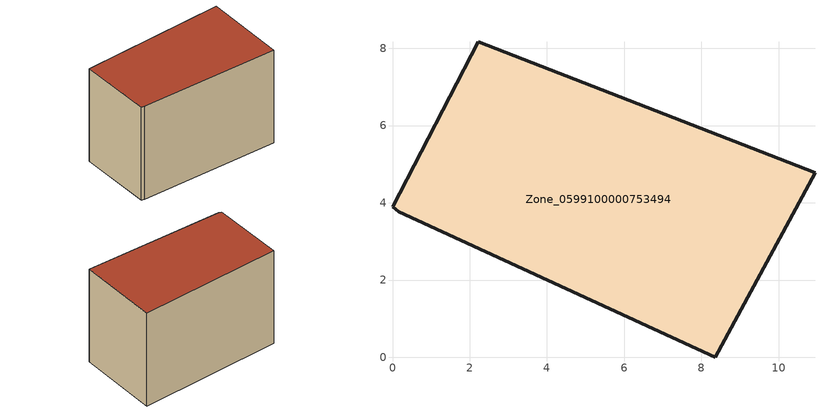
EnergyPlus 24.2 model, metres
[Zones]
Zone_0599100000753494
 floor ground (C_G): 8.36,0 0.16,3.76 0,3.89 2.22,8.17 10.94,4.78 z0.64
 wall outside (C_F): 0.16,3.76 8.36,0 10.94,4.78 2.22,8.17 0,3.89 0.16,3.76 z0.64:6.66
 roof outside (C_R): 8.36,0 10.94,4.78 2.22,8.17 0,3.89 0.16,3.76 z6.66
[BUILDING]
Pand.0599100000753494: North Axis=0; Terrain=City; Loads Convergence Tolerance Value=0.04; Temperature Convergence Tolerance Value=0.4; Solar Distribution=FullExterior; Maximum Number of Warmup Days=25; Minimum Number of Warmup Days=1
[Site:Location]
Rotterdam.The.Hague.AP_ZH_NLD Design_Conditions: Latitude=51.96; Longitude=4.45; Time Zone=1; Elevation=-4.5
[SITE:GROUNDTEMPERATURE:BUILDINGSURFACE]
18, 18, 18, 18, 18, 18, 18, 18, 18, 18, 18, 18
[MATERIAL] Thermal Absorptance=0.9; Solar Absorptance=0.7; Visible Absorptance=0.7
Name | Roughness | Thickness | Conductivity | Density | Specific Heat
G.TI.2006-2014 | MediumSmooth | 0.15 | 0.06 | 540 | 1210
F.TI.2006-2014 | Rough | 0.3 | 0.12 | 1920 | 840
R.TI.2006-2014 | MediumRough | 0.2 | 0.08 | 1500 | 1000
[CONSTRUCTION]
C_G: G.TI.2006-2014
C_F: F.TI.2006-2014
C_R: R.TI.2006-2014
[ZONE]
Zone_0599100000753494: Type=1; Multiplier=1; Ceiling Height=Autocalculate; Volume=Autocalculate; Floor Area=autocalculate; Part of Total Floor Area=Yes
[ZONEINFILTRATION:DESIGNFLOWRATE]
Infil_Zone_0599100000753494: Zone or ZoneList or Space or SpaceList=Zone_0599100000753494; Schedule=AlwaysOn; Design Flow Rate Calculation Method=Flow/Area; Flow Rate per Floor Area=0.0015; Constant Term Coefficient=1; Temperature Term Coefficient=0; Velocity Term Coefficient=0; Velocity Squared Term Coefficient=0
[HVACTEMPLATE:ZONE:IDEALLOADSAIRSYSTEM]
Zone_0599100000753494: Maximum Heating Supply Air Temperature=50; Minimum Cooling Supply Air Temperature=13; Maximum Heating Supply Air Humidity Ratio=0.0156; Minimum Cooling Supply Air Humidity Ratio=0.0077; Heating Limit=NoLimit; Cooling Limit=NoLimit; Dehumidification Control Type=ConstantSensibleHeatRatio; Cooling Sensible Heat Ratio=0.7; Dehumidification Setpoint=60; Humidification Control Type=None; Humidification Setpoint=30; Outdoor Air Method=None; Outdoor Air Flow Rate per Person=0.00944; Outdoor Air Flow Rate per Zone Floor Area=0; Outdoor Air Flow Rate per Zone=0; Demand Controlled Ventilation Type=None; Outdoor Air Economizer Type=NoEconomizer; Heat Recovery Type=None; Sensible Heat Recovery Effectiveness=0.7; Latent Heat Recovery Effectiveness=0.65
[ZONECONTROL:THERMOSTAT]
ThermostatControl_Zone_0599100000753494: Zone or ZoneList=Zone_0599100000753494; Control Type Schedule=DualSetpointControlType; Control 1=Thermostat_Zone_0599100000753494; Temperature Difference Between Cutout And Setpoint=0
[THERMOSTATSETPOINT:DUALSETPOINT]
Thermostat_Zone_0599100000753494: Heating Setpoint Temperature Schedule=HeatingSetpoint_Zone_0599100000753494; Cooling Setpoint Temperature Schedule=CoolingSetpoint_Zone_0599100000753494
[SCHEDULE:COMPACT]
HeatingSetpoint_Zone_0599100000753494: Through: 12/31, For: AllDays, Until: 24:00, 21
CoolingSetpoint_Zone_0599100000753494: Through: 12/31, For: AllDays, Until: 24:00, 24
DualSetpointControlType: Through: 12/31, For: AllDays, Until: 24:00, 4
AlwaysOn: Through: 12/31, For: AllDays, Until: 24:00, 1
